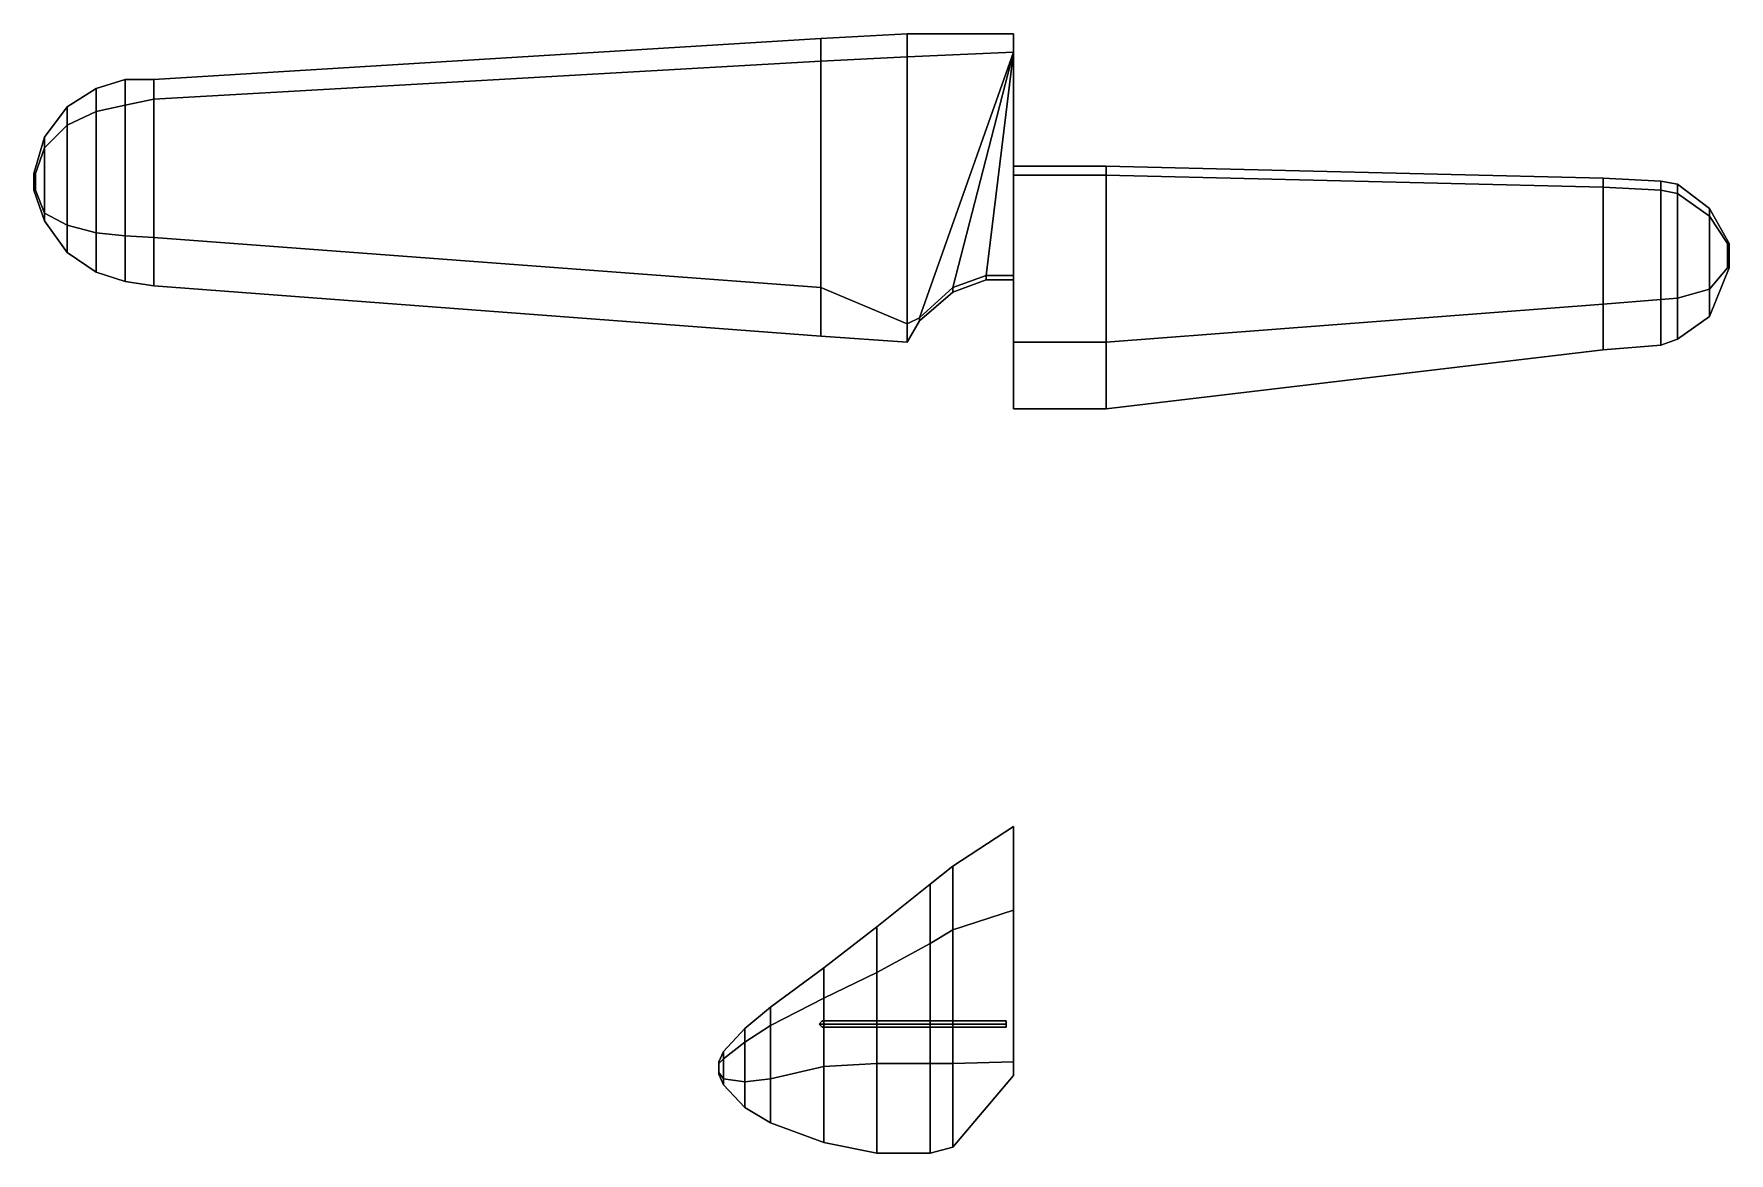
# Model space of a CAD drawing. Extents: x -6.4 to 4.7, y -4.4 to 3.
import ezdxf

# ---------------------------------------------------------------- set-up
doc = ezdxf.new("R2010")
doc.units = 0
doc.layers.add('W1', color=5, linetype='CONTINUOUS')

msp = doc.modelspace()

# ---------------------------------------------------------------- linework, layer by layer
at = {"layer": 'W1'}
for points in [[(-5.66, 2.65, 1.31), (-1.27, 2.92, 1.24), (-1.27, 2.77, 1.1), (-5.66, 2.52, 1.25)], [(-5.66, 2.52, 1.37), (-1.27, 2.77, 1.36), (-1.27, 2.92, 1.24), (-5.66, 2.65, 1.31)], [(-1.27, 2.92, 1.24), (-0.7, 2.95, 1.24), (-0.7, 2.8, 1.1), (-1.27, 2.77, 1.1)], [(-1.27, 2.77, 1.36), (-0.7, 2.8, 1.36), (-0.7, 2.95, 1.24), (-1.27, 2.92, 1.24)], [(-0.7, 2.95, 1.24), (0, 2.95, 1.24), (0, 2.83, 1.1), (-0.7, 2.8, 1.1)], [(-0.7, 2.8, 1.36), (0, 2.83, 1.36), (0, 2.95, 1.24), (-0.7, 2.95, 1.24)], [(-0.7, 2.8, 1.1), (-0.7, 1.04, 1.1), (-1.27, 1.28, 1.1), (-1.27, 2.77, 1.1)], [(-1.27, 1.28, 1.36), (-0.7, 1.04, 1.36), (-0.7, 2.8, 1.36), (-1.27, 2.77, 1.36)], [(0, 2.83, 1.1), (-0.62, 1.08, 1.1), (-0.7, 1.04, 1.1), (-0.7, 2.8, 1.1)], [(-0.7, 1.04, 1.36), (-0.62, 1.08, 1.36), (0, 2.83, 1.36), (-0.7, 2.8, 1.36)], [(0, 2.83, 1.1), (-0.4, 1.28, 1.1), (-0.62, 1.08, 1.1), (0, 2.83, 1.1)], [(-0.62, 1.08, 1.36), (-0.4, 1.28, 1.36), (0, 2.83, 1.36)], [(0, 2.83, 1.1), (-0.18, 1.36, 1.1), (-0.4, 1.28, 1.1), (0, 2.83, 1.1)], [(-0.4, 1.28, 1.36), (-0.18, 1.36, 1.36), (0, 2.83, 1.36)], [(0, 2.83, 1.1), (0, 1.36, 1.1), (-0.18, 1.36, 1.1), (0, 2.83, 1.1)], [(-0.18, 1.36, 1.36), (0, 1.36, 1.36), (0, 2.83, 1.36)], [(-1.27, 2.77, 1.1), (-1.27, 1.28, 1.1), (-5.66, 1.61, 1.25), (-5.66, 2.52, 1.25)], [(-5.66, 1.61, 1.37), (-1.27, 1.28, 1.36), (-1.27, 2.77, 1.36), (-5.66, 2.52, 1.37)], [(-6.23, 2.47, 1.32), (-6.04, 2.59, 1.32), (-6.04, 2.44, 1.26), (-6.23, 2.35, 1.26)], [(-6.23, 2.35, 1.37), (-6.04, 2.44, 1.37), (-6.04, 2.59, 1.32), (-6.23, 2.47, 1.32)], [(-6.04, 2.59, 1.32), (-5.85, 2.65, 1.32), (-5.85, 2.48, 1.25), (-6.04, 2.44, 1.26)], [(-6.04, 2.44, 1.37), (-5.85, 2.48, 1.37), (-5.85, 2.65, 1.32), (-6.04, 2.59, 1.32)], [(-5.85, 2.65, 1.32), (-5.66, 2.65, 1.31), (-5.66, 2.52, 1.25), (-5.85, 2.48, 1.25)], [(-5.85, 2.48, 1.37), (-5.66, 2.52, 1.37), (-5.66, 2.65, 1.31), (-5.85, 2.65, 1.32)], [(-6.38, 2.27, 1.32), (-6.23, 2.47, 1.32), (-6.23, 2.35, 1.26), (-6.38, 2.2, 1.28)], [(-6.38, 2.2, 1.36), (-6.23, 2.35, 1.37), (-6.23, 2.47, 1.32), (-6.38, 2.27, 1.32)], [(-5.85, 2.48, 1.25), (-5.85, 1.62, 1.25), (-6.04, 1.64, 1.26), (-6.04, 2.44, 1.26)], [(-6.04, 1.64, 1.37), (-5.85, 1.62, 1.37), (-5.85, 2.48, 1.37), (-6.04, 2.44, 1.37)], [(-5.66, 2.52, 1.25), (-5.66, 1.61, 1.25), (-5.85, 1.62, 1.25), (-5.85, 2.48, 1.25)], [(-5.85, 1.62, 1.37), (-5.66, 1.61, 1.37), (-5.66, 2.52, 1.37), (-5.85, 2.48, 1.37)], [(-6.23, 2.35, 1.26), (-6.23, 1.69, 1.26), (-6.38, 1.77, 1.28), (-6.38, 2.2, 1.28)], [(-6.38, 1.77, 1.36), (-6.23, 1.69, 1.37), (-6.23, 2.35, 1.37), (-6.38, 2.2, 1.36)], [(-6.04, 2.44, 1.26), (-6.04, 1.64, 1.26), (-6.23, 1.69, 1.26), (-6.23, 2.35, 1.26)], [(-6.23, 1.69, 1.37), (-6.04, 1.64, 1.37), (-6.04, 2.44, 1.37), (-6.23, 2.35, 1.37)], [(-6.45, 2.03, 1.32), (-6.38, 2.27, 1.32), (-6.38, 2.2, 1.28), (-6.44, 2.03, 1.29)], [(-6.44, 2.03, 1.35), (-6.38, 2.2, 1.36), (-6.38, 2.27, 1.32), (-6.45, 2.03, 1.32)], [(-6.38, 2.2, 1.28), (-6.38, 1.77, 1.28), (-6.44, 1.92, 1.29), (-6.44, 2.03, 1.29)], [(-6.44, 1.92, 1.35), (-6.38, 1.77, 1.36), (-6.38, 2.2, 1.36), (-6.44, 2.03, 1.35)], [(-6.44, 2.03, 1.29), (-6.44, 1.92, 1.29), (-6.45, 1.92, 1.32), (-6.45, 2.03, 1.32)], [(-6.45, 2.03, 1.32), (-6.45, 1.92, 1.32), (-6.44, 1.92, 1.35), (-6.44, 2.03, 1.35)], [(0.61, 2.08, -0.53), (0.61, 0.48, -0.53), (0, 0.48, -0.53), (0, 2.08, -0.53)], [(0, 2.08, -0.53), (0, 0.48, -0.53), (0, 0.92, -0.4), (0, 2.02, -0.4)], [(0, 2.02, -0.4), (0.61, 2.02, -0.4), (0.61, 2.08, -0.53), (0, 2.08, -0.53)], [(0, 0.48, -0.53), (0.61, 0.48, -0.53), (0.61, 2.08, -0.53), (0, 2.08, -0.53)], [(0, 2.02, -0.65), (0, 0.92, -0.65), (0, 0.48, -0.53), (0, 2.08, -0.53)], [(0, 2.08, -0.53), (0.61, 2.08, -0.53), (0.61, 2.02, -0.65), (0, 2.02, -0.65)], [(0, 0.92, -0.4), (0.61, 0.92, -0.4), (0.61, 2.02, -0.4), (0, 2.02, -0.4)], [(0.61, 2.02, -0.65), (0.61, 0.92, -0.65), (0, 0.92, -0.65), (0, 2.02, -0.65)], [(0.61, 2.02, -0.4), (0.61, 0.92, -0.4), (0.61, 0.48, -0.53), (0.61, 2.08, -0.53)], [(3.88, 2, -0.45), (3.88, 0.87, -0.45), (0.61, 0.48, -0.53), (0.61, 2.08, -0.53)], [(0.61, 2.08, -0.53), (0.61, 0.48, -0.53), (0.61, 0.92, -0.4), (0.61, 2.02, -0.4)], [(0.61, 2.02, -0.4), (3.88, 1.94, -0.39), (3.88, 2, -0.45), (0.61, 2.08, -0.53)], [(0.61, 0.48, -0.53), (3.88, 0.87, -0.45), (3.88, 2, -0.45), (0.61, 2.08, -0.53)], [(0.61, 2.08, -0.53), (0.61, 0.48, -0.53), (0.61, 0.92, -0.65), (0.61, 2.02, -0.65)], [(0.61, 2.02, -0.65), (0.61, 0.92, -0.65), (0.61, 0.48, -0.53), (0.61, 2.08, -0.53)], [(0.61, 2.08, -0.53), (3.88, 2, -0.45), (3.88, 1.94, -0.52), (0.61, 2.02, -0.65)], [(0.61, 0.92, -0.4), (3.88, 1.17, -0.39), (3.88, 1.94, -0.39), (0.61, 2.02, -0.4)], [(3.88, 1.94, -0.52), (3.88, 1.17, -0.52), (0.61, 0.92, -0.65), (0.61, 2.02, -0.65)], [(-6.44, 1.92, 1.29), (-6.38, 1.77, 1.28), (-6.38, 1.72, 1.32), (-6.45, 1.92, 1.32)], [(-6.45, 1.92, 1.32), (-6.38, 1.72, 1.32), (-6.38, 1.77, 1.36), (-6.44, 1.92, 1.35)], [(3.88, 1.94, -0.39), (3.88, 1.17, -0.39), (3.88, 0.87, -0.45), (3.88, 2, -0.45)], [(4.26, 1.98, -0.45), (4.26, 0.9, -0.45), (3.88, 0.87, -0.45), (3.88, 2, -0.45)], [(3.88, 1.94, -0.39), (4.26, 1.92, -0.39), (4.26, 1.98, -0.45), (3.88, 2, -0.45)], [(3.88, 2, -0.45), (3.88, 0.87, -0.45), (3.88, 1.17, -0.39), (3.88, 1.94, -0.39)], [(3.88, 0.87, -0.45), (4.26, 0.9, -0.45), (4.26, 1.98, -0.45), (3.88, 2, -0.45)], [(3.88, 2, -0.45), (3.88, 0.87, -0.45), (3.88, 1.17, -0.52), (3.88, 1.94, -0.52)], [(3.88, 1.94, -0.52), (3.88, 1.17, -0.52), (3.88, 0.87, -0.45), (3.88, 2, -0.45)], [(3.88, 2, -0.45), (4.26, 1.98, -0.45), (4.26, 1.92, -0.5), (3.88, 1.94, -0.52)], [(3.88, 1.17, -0.39), (4.26, 1.2, -0.39), (4.26, 1.92, -0.39), (3.88, 1.94, -0.39)], [(4.26, 1.92, -0.5), (4.26, 1.2, -0.5), (3.88, 1.17, -0.52), (3.88, 1.94, -0.52)], [(4.26, 1.92, -0.39), (4.26, 1.2, -0.39), (4.26, 0.9, -0.45), (4.26, 1.98, -0.45)], [(4.37, 1.96, -0.44), (4.37, 0.94, -0.44), (4.26, 0.9, -0.45), (4.26, 1.98, -0.45)], [(4.26, 1.92, -0.39), (4.37, 1.9, -0.39), (4.37, 1.96, -0.44), (4.26, 1.98, -0.45)], [(4.26, 1.98, -0.45), (4.26, 0.9, -0.45), (4.26, 1.2, -0.39), (4.26, 1.92, -0.39)], [(4.26, 0.9, -0.45), (4.37, 0.94, -0.44), (4.37, 1.96, -0.44), (4.26, 1.98, -0.45)], [(4.26, 1.98, -0.45), (4.26, 0.9, -0.45), (4.26, 1.2, -0.5), (4.26, 1.92, -0.5)], [(4.26, 1.92, -0.5), (4.26, 1.2, -0.5), (4.26, 0.9, -0.45), (4.26, 1.98, -0.45)], [(4.26, 1.98, -0.45), (4.37, 1.96, -0.44), (4.37, 1.9, -0.5), (4.26, 1.92, -0.5)], [(4.26, 1.2, -0.39), (4.37, 1.21, -0.39), (4.37, 1.9, -0.39), (4.26, 1.92, -0.39)], [(4.37, 1.9, -0.5), (4.37, 1.21, -0.5), (4.26, 1.2, -0.5), (4.26, 1.92, -0.5)], [(4.37, 1.9, -0.39), (4.37, 1.21, -0.39), (4.37, 0.94, -0.44), (4.37, 1.96, -0.44)], [(4.58, 1.8, -0.43), (4.58, 1.09, -0.43), (4.37, 0.94, -0.44), (4.37, 1.96, -0.44)], [(4.37, 1.96, -0.44), (4.37, 0.94, -0.44), (4.37, 1.21, -0.39), (4.37, 1.9, -0.39)], [(4.37, 1.9, -0.39), (4.58, 1.75, -0.39), (4.58, 1.8, -0.43), (4.37, 1.96, -0.44)], [(4.37, 0.94, -0.44), (4.58, 1.09, -0.43), (4.58, 1.8, -0.43), (4.37, 1.96, -0.44)], [(4.37, 1.96, -0.44), (4.58, 1.8, -0.43), (4.58, 1.75, -0.47), (4.37, 1.9, -0.5)], [(4.37, 1.96, -0.44), (4.37, 0.94, -0.44), (4.37, 1.21, -0.5), (4.37, 1.9, -0.5)], [(4.37, 1.9, -0.5), (4.37, 1.21, -0.5), (4.37, 0.94, -0.44), (4.37, 1.96, -0.44)], [(4.37, 1.21, -0.39), (4.58, 1.27, -0.39), (4.58, 1.75, -0.39), (4.37, 1.9, -0.39)], [(4.58, 1.75, -0.47), (4.58, 1.27, -0.47), (4.37, 1.21, -0.5), (4.37, 1.9, -0.5)], [(4.58, 1.75, -0.39), (4.58, 1.27, -0.39), (4.58, 1.09, -0.43), (4.58, 1.8, -0.43)], [(4.71, 1.57, -0.43), (4.71, 1.41, -0.43), (4.58, 1.09, -0.43), (4.58, 1.8, -0.43)], [(4.58, 1.75, -0.39), (4.7, 1.57, -0.41), (4.71, 1.57, -0.43), (4.58, 1.8, -0.43)], [(4.58, 1.8, -0.43), (4.58, 1.09, -0.43), (4.58, 1.27, -0.39), (4.58, 1.75, -0.39)], [(4.58, 1.09, -0.43), (4.71, 1.41, -0.43), (4.71, 1.57, -0.43), (4.58, 1.8, -0.43)], [(4.58, 1.8, -0.43), (4.58, 1.09, -0.43), (4.58, 1.27, -0.47), (4.58, 1.75, -0.47)], [(4.58, 1.75, -0.47), (4.58, 1.27, -0.47), (4.58, 1.09, -0.43), (4.58, 1.8, -0.43)], [(4.58, 1.8, -0.43), (4.71, 1.57, -0.43), (4.7, 1.57, -0.45), (4.58, 1.75, -0.47)], [(-6.38, 1.77, 1.28), (-6.23, 1.69, 1.26), (-6.23, 1.51, 1.32), (-6.38, 1.72, 1.32)], [(-6.38, 1.72, 1.32), (-6.23, 1.51, 1.32), (-6.23, 1.69, 1.37), (-6.38, 1.77, 1.36)], [(-6.23, 1.69, 1.26), (-6.04, 1.64, 1.26), (-6.04, 1.38, 1.32), (-6.23, 1.51, 1.32)], [(-6.23, 1.51, 1.32), (-6.04, 1.38, 1.32), (-6.04, 1.64, 1.37), (-6.23, 1.69, 1.37)], [(4.58, 1.27, -0.39), (4.7, 1.41, -0.41), (4.7, 1.57, -0.41), (4.58, 1.75, -0.39)], [(4.7, 1.57, -0.45), (4.7, 1.41, -0.45), (4.58, 1.27, -0.47), (4.58, 1.75, -0.47)], [(-6.04, 1.64, 1.26), (-5.85, 1.62, 1.25), (-5.85, 1.32, 1.32), (-6.04, 1.38, 1.32)], [(-6.04, 1.38, 1.32), (-5.85, 1.32, 1.32), (-5.85, 1.62, 1.37), (-6.04, 1.64, 1.37)], [(-5.85, 1.62, 1.25), (-5.66, 1.61, 1.25), (-5.66, 1.29, 1.31), (-5.85, 1.32, 1.32)], [(-5.85, 1.32, 1.32), (-5.66, 1.29, 1.31), (-5.66, 1.61, 1.37), (-5.85, 1.62, 1.37)], [(-5.66, 1.61, 1.25), (-1.27, 1.28, 1.1), (-1.27, 0.96, 1.24), (-5.66, 1.29, 1.31)], [(-5.66, 1.29, 1.31), (-1.27, 0.96, 1.24), (-1.27, 1.28, 1.36), (-5.66, 1.61, 1.37)], [(4.7, 1.57, -0.41), (4.7, 1.41, -0.41), (4.71, 1.41, -0.43), (4.71, 1.57, -0.43)], [(4.71, 1.57, -0.43), (4.71, 1.41, -0.43), (4.7, 1.41, -0.45), (4.7, 1.57, -0.45)], [(-0.4, 1.28, 1.1), (-0.18, 1.36, 1.1), (-0.18, 1.33, 1.24), (-0.4, 1.25, 1.24)], [(-0.4, 1.25, 1.24), (-0.18, 1.33, 1.24), (-0.18, 1.36, 1.36), (-0.4, 1.28, 1.36)], [(-0.18, 1.36, 1.1), (0, 1.36, 1.1), (0, 1.33, 1.24), (-0.18, 1.33, 1.24)], [(-0.18, 1.33, 1.24), (0, 1.33, 1.24), (0, 1.36, 1.36), (-0.18, 1.36, 1.36)], [(4.58, 1.09, -0.43), (4.71, 1.41, -0.43), (4.7, 1.41, -0.41), (4.58, 1.27, -0.39)], [(4.58, 1.27, -0.47), (4.7, 1.41, -0.45), (4.71, 1.41, -0.43), (4.58, 1.09, -0.43)], [(-1.27, 1.28, 1.1), (-0.7, 1.04, 1.1), (-0.7, 0.92, 1.24), (-1.27, 0.96, 1.24)], [(-1.27, 0.96, 1.24), (-0.7, 0.92, 1.24), (-0.7, 1.04, 1.36), (-1.27, 1.28, 1.36)], [(-0.62, 1.08, 1.1), (-0.4, 1.28, 1.1), (-0.4, 1.25, 1.24), (-0.62, 1.06, 1.24)], [(-0.62, 1.06, 1.24), (-0.4, 1.25, 1.24), (-0.4, 1.28, 1.36), (-0.62, 1.08, 1.36)], [(4.37, 0.94, -0.44), (4.58, 1.09, -0.43), (4.58, 1.27, -0.39), (4.37, 1.21, -0.39)], [(4.37, 1.21, -0.5), (4.58, 1.27, -0.47), (4.58, 1.09, -0.43), (4.37, 0.94, -0.44)], [(0.61, 0.48, -0.53), (3.88, 0.87, -0.45), (3.88, 1.17, -0.39), (0.61, 0.92, -0.4)], [(0.61, 0.92, -0.65), (3.88, 1.17, -0.52), (3.88, 0.87, -0.45), (0.61, 0.48, -0.53)], [(3.88, 0.87, -0.45), (4.26, 0.9, -0.45), (4.26, 1.2, -0.39), (3.88, 1.17, -0.39)], [(3.88, 1.17, -0.52), (4.26, 1.2, -0.5), (4.26, 0.9, -0.45), (3.88, 0.87, -0.45)], [(4.26, 0.9, -0.45), (4.37, 0.94, -0.44), (4.37, 1.21, -0.39), (4.26, 1.2, -0.39)], [(4.26, 1.2, -0.5), (4.37, 1.21, -0.5), (4.37, 0.94, -0.44), (4.26, 0.9, -0.45)], [(-0.7, 1.04, 1.1), (-0.62, 1.08, 1.1), (-0.62, 1.06, 1.24), (-0.7, 0.92, 1.24)], [(-0.7, 0.92, 1.24), (-0.62, 1.06, 1.24), (-0.62, 1.08, 1.36), (-0.7, 1.04, 1.36)], [(0, 0.48, -0.53), (0.61, 0.48, -0.53), (0.61, 0.92, -0.4), (0, 0.92, -0.4)], [(0, 0.92, -0.65), (0.61, 0.92, -0.65), (0.61, 0.48, -0.53), (0, 0.48, -0.53)], [(-0.4, -2.53, 0.21), (0, -2.27, 0.21), (0, -2.82, 0.09), (-0.4, -2.95, 0.09)], [(-0.4, -2.95, 0.25), (0, -2.82, 0.25), (0, -2.27, 0.21), (-0.4, -2.53, 0.21)], [(-0.55, -2.65, 0.21), (-0.4, -2.53, 0.21), (-0.4, -2.95, 0.09), (-0.55, -3.04, 0.09)], [(-0.55, -3.04, 0.25), (-0.4, -2.95, 0.25), (-0.4, -2.53, 0.21), (-0.55, -2.65, 0.21)], [(-0.9, -2.93, 0.21), (-0.55, -2.65, 0.21), (-0.55, -3.04, 0.09), (-0.9, -3.23, 0.1)], [(-0.9, -3.23, 0.25), (-0.55, -3.04, 0.25), (-0.55, -2.65, 0.21), (-0.9, -2.93, 0.21)], [(0, -2.82, 0.09), (0, -3.82, 0.09), (-0.4, -3.83, 0.09), (-0.4, -2.95, 0.09)], [(-0.4, -3.83, 0.25), (0, -3.82, 0.25), (0, -2.82, 0.25), (-0.4, -2.95, 0.25)], [(-1.25, -3.2, 0.21), (-0.9, -2.93, 0.21), (-0.9, -3.23, 0.1), (-1.25, -3.4, 0.13)], [(-1.25, -3.4, 0.25), (-0.9, -3.23, 0.25), (-0.9, -2.93, 0.21), (-1.25, -3.2, 0.21)], [(-0.4, -2.95, 0.09), (-0.4, -3.83, 0.09), (-0.55, -3.83, 0.09), (-0.55, -3.04, 0.09)], [(-0.55, -3.83, 0.25), (-0.4, -3.83, 0.25), (-0.4, -2.95, 0.25), (-0.55, -3.04, 0.25)], [(-0.55, -3.04, 0.09), (-0.55, -3.83, 0.09), (-0.9, -3.83, 0.1), (-0.9, -3.23, 0.1)], [(-0.9, -3.83, 0.25), (-0.55, -3.83, 0.25), (-0.55, -3.04, 0.25), (-0.9, -3.23, 0.25)], [(-1.6, -3.46, 0.21), (-1.25, -3.2, 0.21), (-1.25, -3.4, 0.13), (-1.6, -3.58, 0.14)], [(-1.6, -3.58, 0.25), (-1.25, -3.4, 0.25), (-1.25, -3.2, 0.21), (-1.6, -3.46, 0.21)], [(-0.9, -3.23, 0.1), (-0.9, -3.83, 0.1), (-1.25, -3.85, 0.13), (-1.25, -3.4, 0.13)], [(-1.25, -3.85, 0.25), (-0.9, -3.83, 0.25), (-0.9, -3.23, 0.25), (-1.25, -3.4, 0.25)], [(-1.25, -3.4, 0.13), (-1.25, -3.85, 0.13), (-1.6, -3.93, 0.14), (-1.6, -3.58, 0.14)], [(-1.6, -3.93, 0.25), (-1.25, -3.85, 0.25), (-1.25, -3.4, 0.25), (-1.6, -3.58, 0.25)], [(-1.77, -3.6, 0.21), (-1.6, -3.46, 0.21), (-1.6, -3.58, 0.14), (-1.77, -3.69, 0.15)], [(-1.77, -3.69, 0.25), (-1.6, -3.58, 0.25), (-1.6, -3.46, 0.21), (-1.77, -3.6, 0.21)], [(-0.05, -3.55, -0.36), (-0.05, -3.57, -0.38), (-1.28, -3.57, 0.13), (-1.26, -3.55, 0.13)], [(-0.05, -3.57, -0.38), (-0.05, -3.59, -0.36), (-1.26, -3.59, 0.13), (-1.28, -3.57, 0.13)], [(-0.05, -3.57, -0.34), (-0.05, -3.55, -0.36), (-1.26, -3.55, 0.13), (-1.24, -3.57, 0.13)], [(-0.05, -3.59, -0.36), (-0.05, -3.57, -0.34), (-1.24, -3.57, 0.13), (-1.26, -3.59, 0.13)], [(-1.91, -3.75, 0.21), (-1.77, -3.6, 0.21), (-1.77, -3.69, 0.15), (-1.91, -3.8, 0.18)], [(-1.91, -3.8, 0.24), (-1.77, -3.69, 0.25), (-1.77, -3.6, 0.21), (-1.91, -3.75, 0.21)], [(-1.6, -3.58, 0.14), (-1.6, -3.93, 0.14), (-1.77, -3.95, 0.15), (-1.77, -3.69, 0.15)], [(-1.77, -3.95, 0.25), (-1.6, -3.93, 0.25), (-1.6, -3.58, 0.25), (-1.77, -3.69, 0.25)], [(-1.94, -3.82, 0.21), (-1.91, -3.75, 0.21), (-1.91, -3.8, 0.18), (-1.94, -3.83, 0.19)], [(-1.94, -3.83, 0.23), (-1.91, -3.8, 0.24), (-1.91, -3.75, 0.21), (-1.94, -3.82, 0.21)], [(-1.77, -3.69, 0.15), (-1.77, -3.95, 0.15), (-1.91, -3.93, 0.18), (-1.91, -3.8, 0.18)], [(-1.91, -3.93, 0.24), (-1.77, -3.95, 0.25), (-1.77, -3.69, 0.25), (-1.91, -3.8, 0.24)], [(-1.91, -3.8, 0.18), (-1.91, -3.93, 0.18), (-1.94, -3.89, 0.19), (-1.94, -3.83, 0.19)], [(-1.94, -3.89, 0.23), (-1.91, -3.93, 0.24), (-1.91, -3.8, 0.24), (-1.94, -3.83, 0.23)], [(-1.94, -3.83, 0.19), (-1.94, -3.89, 0.19), (-1.94, -3.9, 0.21), (-1.94, -3.82, 0.21)], [(-1.94, -3.82, 0.21), (-1.94, -3.9, 0.21), (-1.94, -3.89, 0.23), (-1.94, -3.83, 0.23)], [(-1.94, -3.89, 0.19), (-1.91, -3.93, 0.18), (-1.91, -3.97, 0.21), (-1.94, -3.9, 0.21)], [(-1.94, -3.9, 0.21), (-1.91, -3.97, 0.21), (-1.91, -3.93, 0.24), (-1.94, -3.89, 0.23)], [(-1.6, -3.93, 0.14), (-1.25, -3.85, 0.13), (-1.25, -4.35, 0.21), (-1.6, -4.22, 0.21)], [(-1.6, -4.22, 0.21), (-1.25, -4.35, 0.21), (-1.25, -3.85, 0.25), (-1.6, -3.93, 0.25)], [(-1.25, -3.85, 0.13), (-0.9, -3.83, 0.1), (-0.9, -4.42, 0.21), (-1.25, -4.35, 0.21)], [(-1.25, -4.35, 0.21), (-0.9, -4.42, 0.21), (-0.9, -3.83, 0.25), (-1.25, -3.85, 0.25)], [(-0.9, -3.83, 0.1), (-0.55, -3.83, 0.09), (-0.55, -4.42, 0.21), (-0.9, -4.42, 0.21)], [(-0.9, -4.42, 0.21), (-0.55, -4.42, 0.21), (-0.55, -3.83, 0.25), (-0.9, -3.83, 0.25)], [(-0.55, -3.83, 0.09), (-0.4, -3.83, 0.09), (-0.4, -4.38, 0.21), (-0.55, -4.42, 0.21)], [(-0.55, -4.42, 0.21), (-0.4, -4.38, 0.21), (-0.4, -3.83, 0.25), (-0.55, -3.83, 0.25)], [(-0.4, -3.83, 0.09), (0, -3.82, 0.09), (0, -3.91, 0.21), (-0.4, -4.38, 0.21)], [(-0.4, -4.38, 0.21), (0, -3.91, 0.21), (0, -3.82, 0.25), (-0.4, -3.83, 0.25)], [(-1.91, -3.93, 0.18), (-1.77, -3.95, 0.15), (-1.77, -4.12, 0.21), (-1.91, -3.97, 0.21)], [(-1.91, -3.97, 0.21), (-1.77, -4.12, 0.21), (-1.77, -3.95, 0.25), (-1.91, -3.93, 0.24)], [(-1.77, -3.95, 0.15), (-1.6, -3.93, 0.14), (-1.6, -4.22, 0.21), (-1.77, -4.12, 0.21)], [(-1.77, -4.12, 0.21), (-1.6, -4.22, 0.21), (-1.6, -3.93, 0.25), (-1.77, -3.95, 0.25)]]:
    msp.add_3dface(points, dxfattribs=at)

doc.saveas('drawing.dxf')
